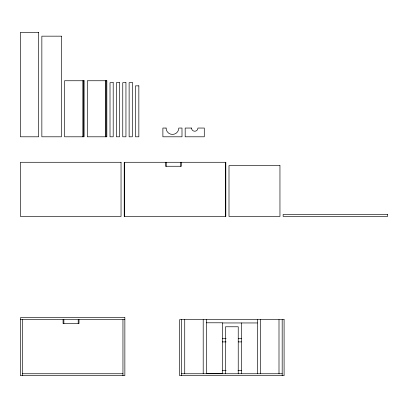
<?xml version="1.0" encoding="UTF-8"?>
<svg xmlns="http://www.w3.org/2000/svg" width="408" height="408" viewBox="0 0 408 408"><rect width="100%" height="100%" fill="white"/><g stroke="black" fill="none" stroke-linecap="round" stroke-linejoin="round"><path stroke-width="0.61" d="M20.4 319.607L124.858 319.607M206.387 322.789L222.314 322.789L222.314 373.748M222.314 322.952L257.346 322.952M222.314 338.716L226.134 338.716M238.236 338.716L241.419 338.716M222.314 341.899L226.134 341.899M238.236 341.899L241.419 341.899M222.314 370.561L226.134 370.561M238.017 370.561L241.419 370.561M206.387 373.585L222.314 373.585M22.312 373.748L122.951 373.748M181.55 373.748L282.183 373.748M282.183 319.607L282.183 375.656M279.001 319.607L279.001 373.748M260.528 319.607L260.528 373.748M257.346 319.607L257.346 373.748M241.419 322.952L241.419 373.748M238.236 373.748L238.236 326.772L225.496 326.772L225.496 373.748M225.338 162.282L225.338 216.419M206.387 319.607L206.387 373.748M203.204 319.607L203.204 373.748M184.732 319.607L184.732 373.748M181.55 319.607L181.55 375.656M181.387 162.282L181.387 166.26L165.464 166.26L165.464 162.282M180.591 162.282L180.591 166.26M166.26 162.282L166.26 166.26M124.7 162.282L124.7 216.419M122.951 319.607L122.951 375.656M106.07 80.748L106.07 136.802M105.56 80.748L105.56 136.802M83.344 80.748L83.344 136.802M82.834 80.748L82.834 136.802M78.999 319.607L78.999 323.585L63.077 323.585L63.077 319.607M78.203 319.607L78.203 323.585M63.872 319.607L63.872 323.585M22.312 319.607L22.312 375.656M38.663 32.344L20.4 32.344L20.4 136.802L38.663 136.802L38.663 32.344M61.389 36.164L41.851 36.164L41.851 136.802L61.389 136.802L61.389 36.164M84.109 80.748L64.571 80.748L64.571 136.802L84.109 136.802L84.109 80.748M106.835 80.748L87.297 80.748L87.297 136.802L106.835 136.802L106.835 80.748M113.205 82.661L110.017 82.661L110.017 136.802L113.205 136.802L113.205 82.661M119.575 82.661L116.387 82.661L116.387 136.802L119.575 136.802L119.575 82.661M125.944 82.661L122.757 82.661L122.757 136.802L125.944 136.802L125.944 82.661M132.309 82.661L129.127 82.661L129.127 136.802L132.309 136.802L132.309 82.661M138.842 85.848L135.497 85.848L135.497 136.802L138.842 136.802L138.842 85.848M166.071 128.046L162.884 128.046L162.884 136.802L181.994 136.802L181.994 128.046L178.811 128.046A6.37 6.37 0 0 1 172.441 134.416A6.37 6.37 0 0 1 166.071 128.046M191.546 128.046L185.176 128.046L185.176 136.802L204.286 136.802L204.286 128.046L197.916 128.046A3.182 3.182 0 0 1 194.733 131.228A3.182 3.182 0 0 1 191.546 128.046M121.038 162.282L20.4 162.282L20.4 216.419L121.038 216.419L121.038 162.282M225.818 162.282L124.221 162.282L124.221 216.419L225.818 216.419L225.818 162.282M279.954 165.623L229 165.623L229 216.419L279.954 216.419L279.954 165.623M387.6 214.511L283.142 214.511L283.142 216.419L387.6 216.419L387.6 214.511M124.858 317.694L20.4 317.694L20.4 375.656L124.858 375.656L124.858 317.694M284.095 319.607L179.637 319.607L179.637 375.656L284.095 375.656L284.095 319.607"/></g></svg>
